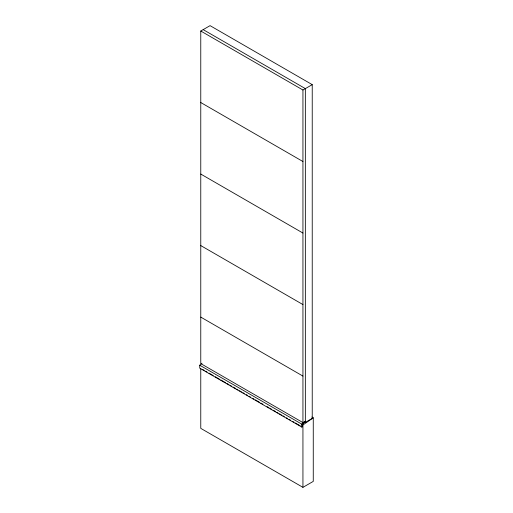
<?xml version="1.0" encoding="UTF-8"?>
<svg xmlns="http://www.w3.org/2000/svg" width="513" height="513" viewBox="0 0 513 513"><rect width="100%" height="100%" fill="white"/><g stroke="black" fill="none" stroke-linecap="round" stroke-linejoin="round"><path stroke-width="0.77" d="M305.35 421.615L302.253 424.315L301.907 427.162L199.737 368.174L199.737 365.218L202.032 363.21M301.907 427.162L301.907 424.206L305.35 421.199L302.939 422.59L200.769 363.602L200.769 31.017L210.061 25.65L312.231 84.639L312.231 418.409L305.35 422.385L305.35 88.614L203.174 29.626M313.263 417.813L313.263 481.393L302.939 487.35L302.939 424.969L313.263 417.813L311.885 417.018M200.769 31.017L302.939 90.006L312.231 84.639M200.769 102.536L302.939 161.524M200.769 174.061L302.939 233.049M200.769 245.58L302.939 304.568M200.769 317.105L302.939 376.093M199.737 365.218L301.907 424.206M301.561 424.168L302.939 424.969M202.847 369.565L204.225 370.36M205.604 371.155L206.989 371.957M209.06 373.15L213.203 375.542M215.274 376.741L219.41 379.133M220.795 379.928L225.624 382.717M227.009 383.512L229.08 384.712M230.459 385.507L231.838 386.302M233.223 387.103L235.294 388.296M236.673 389.098L238.051 389.893M239.436 390.688L241.508 391.887M242.886 392.682L244.265 393.477M246.336 394.677L247.715 395.472M249.1 396.267L250.479 397.068M252.55 398.261L253.929 399.056M255.314 399.858L259.456 402.25M260.835 403.045L262.906 404.238M267.049 406.629L269.12 407.829M270.498 408.624L271.884 409.419M273.262 410.22L275.334 411.413M276.712 412.215L278.091 413.01M279.476 413.805L281.547 415.004M282.926 415.799L284.305 416.594M286.376 417.794L287.761 418.589M289.14 419.384L290.518 420.185M292.59 421.378L293.975 422.173M295.353 422.975L300.188 425.764M302.939 487.35L200.769 428.361L200.769 368.379M302.939 90.006L302.939 422.59"/></g></svg>
